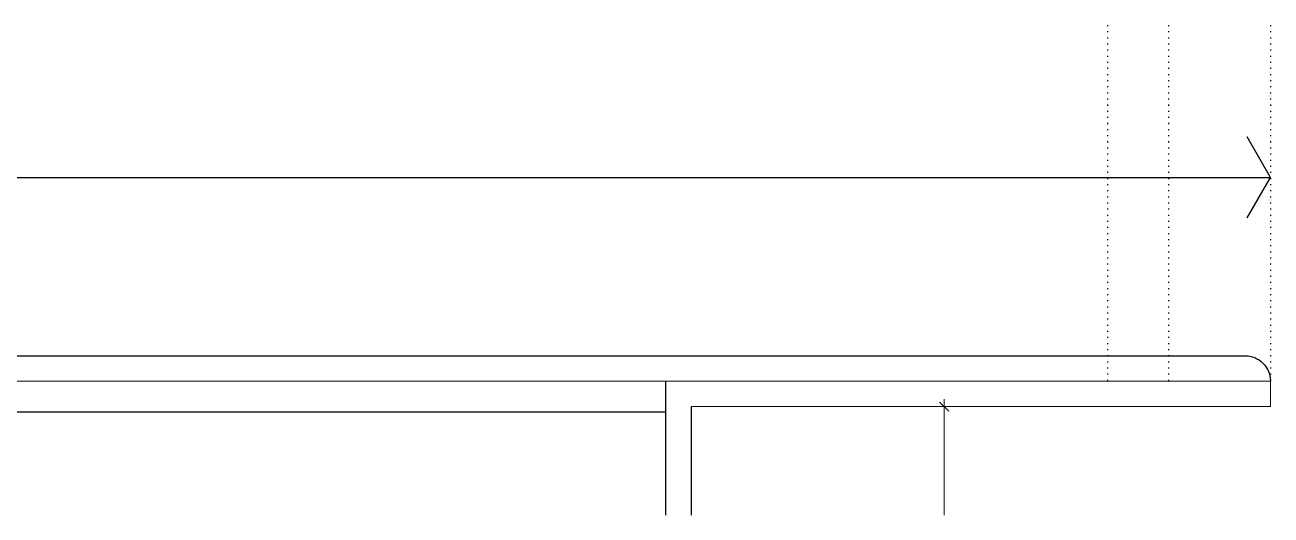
# Model space of a CAD drawing. Header units: millimetres. Extents: x 0 to 594, y 0 to 420.
# Drawn here: x 239.6 to 339, y 86.6 to 125.7 of the extents above; entities that cross this region are included whole.
import ezdxf

# ---------------------------------------------------------------- set-up
doc = ezdxf.new("R2010")
doc.units = ezdxf.units.MM
doc.header["$LTSCALE"] = 8
for name, color, linetype in [('PDF_CTU', 7, 'Continuous'), ('PDF_Koty delkove', 7, 'Continuous'), ('PDF_Obrubniky', 7, 'Continuous'), ('PDF_Rampy', 7, 'Continuous')]:
    doc.layers.add(name, color=color, linetype=linetype)

msp = doc.modelspace()

# ---------------------------------------------------------------- linework, layer by layer
at = {"layer": 'PDF_CTU', "lineweight": 25}
msp.add_lwpolyline([(290.677, 94.765), (142.227, 94.765, -0.364475), (89.894, 143.518)], format="xyb", dxfattribs=at)
for points in [[(290.677, 97.238), (290.677, 86.558)], [(292.708, 95.206), (292.708, 86.558)]]:
    msp.add_lwpolyline(points, dxfattribs=at)
at = {"layer": 'PDF_Koty delkove', "lineweight": 18}
for points in [[(312.526, 95.572), (313.258, 94.841)], [(312.892, 86.558), (312.892, 95.206), (312.892, 95.816)], [(312.283, 95.206), (312.892, 95.206), (313.501, 95.206)]]:
    msp.add_lwpolyline(points, dxfattribs=at)
at = {"layer": 'PDF_Obrubniky', "lineweight": 18}
msp.add_lwpolyline([(92.021, 152.904), (92.021, 150.269, 0.409637), (144.229, 97.238), (338.907, 97.238), (338.907, 95.206), (292.708, 95.206)], format="xyb", dxfattribs=at)
at = {"layer": 'PDF_Rampy', "lineweight": 25}
msp.add_lwpolyline([(94.121, 152.904, 0.414214), (142.424, 99.331, 0.016918), (145.873, 99.27), (336.875, 99.27, -0.414219), (338.907, 97.238)], format="xyb", dxfattribs=at)
for points in [[(325.905, 125.632), (325.905, 125.55)], [(330.78, 125.632), (330.78, 125.55)], [(338.907, 125.632), (338.907, 125.55)], [(325.905, 125.144), (325.905, 125.063)], [(325.905, 124.657), (325.905, 124.575)], [(330.78, 125.144), (330.78, 125.063)], [(330.78, 124.657), (330.78, 124.575)], [(338.907, 125.144), (338.907, 125.063)], [(338.907, 124.657), (338.907, 124.575)], [(325.905, 124.169), (325.905, 124.088)], [(325.905, 123.681), (325.905, 123.6)], [(330.78, 124.169), (330.78, 124.088)], [(330.78, 123.681), (330.78, 123.6)], [(338.907, 124.169), (338.907, 124.088)], [(338.907, 123.681), (338.907, 123.6)], [(325.905, 123.194), (325.905, 123.113)], [(325.905, 122.706), (325.905, 122.625)], [(330.78, 123.194), (330.78, 123.113)], [(330.78, 122.706), (330.78, 122.625)], [(338.907, 123.194), (338.907, 123.113)], [(338.907, 122.706), (338.907, 122.625)], [(325.905, 122.219), (325.905, 122.137)], [(325.905, 121.731), (325.905, 121.65)], [(325.905, 121.243), (325.905, 121.162)], [(330.78, 122.219), (330.78, 122.137)], [(330.78, 121.731), (330.78, 121.65)], [(330.78, 121.243), (330.78, 121.162)], [(338.907, 122.219), (338.907, 122.137)], [(338.907, 121.731), (338.907, 121.65)], [(338.907, 121.243), (338.907, 121.162)], [(325.905, 120.756), (325.905, 120.675)], [(325.905, 120.268), (325.905, 120.187)], [(330.78, 120.756), (330.78, 120.675)], [(330.78, 120.268), (330.78, 120.187)], [(338.907, 120.756), (338.907, 120.675)], [(338.907, 120.268), (338.907, 120.187)], [(325.905, 119.781), (325.905, 119.699)], [(325.905, 119.293), (325.905, 119.212)], [(330.78, 119.781), (330.78, 119.699)], [(330.78, 119.293), (330.78, 119.212)], [(338.907, 119.781), (338.907, 119.699)], [(338.907, 119.293), (338.907, 119.212)], [(325.905, 118.806), (325.905, 118.724)], [(325.905, 118.318), (325.905, 118.237)], [(330.78, 118.806), (330.78, 118.724)], [(330.78, 118.318), (330.78, 118.237)], [(338.907, 118.806), (338.907, 118.724)], [(338.907, 118.318), (338.907, 118.237)], [(325.905, 117.83), (325.905, 117.749)], [(325.905, 117.343), (325.905, 117.262)], [(330.78, 117.83), (330.78, 117.749)], [(330.78, 117.343), (330.78, 117.262)], [(338.907, 117.83), (338.907, 117.749)], [(338.907, 117.343), (338.907, 117.262)], [(325.905, 116.855), (325.905, 116.774)], [(325.905, 116.368), (325.905, 116.286)], [(330.78, 116.855), (330.78, 116.774)], [(330.78, 116.368), (330.78, 116.286)], [(337.041, 110.26), (338.907, 113.491), (337.041, 116.722)], [(338.907, 116.855), (338.907, 116.774)], [(338.907, 116.368), (338.907, 116.286)], [(325.905, 115.88), (325.905, 115.799)], [(325.905, 115.392), (325.905, 115.311)], [(330.78, 115.88), (330.78, 115.799)], [(330.78, 115.392), (330.78, 115.311)], [(338.907, 115.88), (338.907, 115.799)], [(338.907, 115.392), (338.907, 115.311)], [(325.905, 114.905), (325.905, 114.824)], [(325.905, 114.417), (325.905, 114.336)], [(330.78, 114.905), (330.78, 114.824)], [(330.78, 114.417), (330.78, 114.336)], [(338.907, 114.905), (338.907, 114.824)], [(338.907, 114.417), (338.907, 114.336)], [(152.047, 113.491), (338.907, 113.491)], [(325.905, 113.93), (325.905, 113.848)], [(325.905, 113.442), (325.905, 113.361)], [(330.78, 113.93), (330.78, 113.848)], [(330.78, 113.442), (330.78, 113.361)], [(338.907, 113.93), (338.907, 113.848)], [(338.907, 113.442), (338.907, 113.361)], [(325.905, 112.955), (325.905, 112.873)], [(325.905, 112.467), (325.905, 112.386)], [(330.78, 112.955), (330.78, 112.873)], [(330.78, 112.467), (330.78, 112.386)], [(338.907, 112.955), (338.907, 112.873)], [(338.907, 112.467), (338.907, 112.386)], [(325.905, 111.979), (325.905, 111.898)], [(325.905, 111.492), (325.905, 111.411)], [(330.78, 111.979), (330.78, 111.898)], [(330.78, 111.492), (330.78, 111.411)], [(338.907, 111.979), (338.907, 111.898)], [(338.907, 111.492), (338.907, 111.411)], [(325.905, 111.004), (325.905, 110.923)], [(325.905, 110.517), (325.905, 110.435)], [(330.78, 111.004), (330.78, 110.923)], [(330.78, 110.517), (330.78, 110.435)], [(338.907, 111.004), (338.907, 110.923)], [(338.907, 110.517), (338.907, 110.435)], [(325.905, 110.029), (325.905, 109.948)], [(325.905, 109.541), (325.905, 109.46)], [(330.78, 110.029), (330.78, 109.948)], [(330.78, 109.541), (330.78, 109.46)], [(338.907, 110.029), (338.907, 109.948)], [(338.907, 109.541), (338.907, 109.46)], [(325.905, 109.054), (325.905, 108.973)], [(325.905, 108.566), (325.905, 108.485)], [(330.78, 109.054), (330.78, 108.973)], [(330.78, 108.566), (330.78, 108.485)], [(338.907, 109.054), (338.907, 108.973)], [(338.907, 108.566), (338.907, 108.485)], [(325.905, 108.079), (325.905, 107.997)], [(325.905, 107.591), (325.905, 107.51)], [(330.78, 108.079), (330.78, 107.997)], [(330.78, 107.591), (330.78, 107.51)], [(338.907, 108.079), (338.907, 107.997)], [(338.907, 107.591), (338.907, 107.51)], [(325.905, 107.104), (325.905, 107.022)], [(325.905, 106.616), (325.905, 106.535)], [(330.78, 107.104), (330.78, 107.022)], [(330.78, 106.616), (330.78, 106.535)], [(338.907, 107.104), (338.907, 107.022)], [(338.907, 106.616), (338.907, 106.535)], [(325.905, 106.128), (325.905, 106.047)], [(325.905, 105.641), (325.905, 105.56)], [(330.78, 106.128), (330.78, 106.047)], [(330.78, 105.641), (330.78, 105.56)], [(338.907, 106.128), (338.907, 106.047)], [(338.907, 105.641), (338.907, 105.56)], [(325.905, 105.153), (325.905, 105.072)], [(325.905, 104.666), (325.905, 104.584)], [(330.78, 105.153), (330.78, 105.072)], [(330.78, 104.666), (330.78, 104.584)], [(338.907, 105.153), (338.907, 105.072)], [(338.907, 104.666), (338.907, 104.584)], [(325.905, 104.178), (325.905, 104.097)], [(325.905, 103.69), (325.905, 103.609)], [(330.78, 104.178), (330.78, 104.097)], [(330.78, 103.69), (330.78, 103.609)], [(338.907, 104.178), (338.907, 104.097)], [(338.907, 103.69), (338.907, 103.609)], [(325.905, 103.203), (325.905, 103.122)], [(325.905, 102.715), (325.905, 102.634)], [(330.78, 103.203), (330.78, 103.122)], [(330.78, 102.715), (330.78, 102.634)], [(338.907, 103.203), (338.907, 103.122)], [(338.907, 102.715), (338.907, 102.634)], [(325.905, 102.228), (325.905, 102.146)], [(325.905, 101.74), (325.905, 101.659)], [(330.78, 102.228), (330.78, 102.146)], [(330.78, 101.74), (330.78, 101.659)], [(338.907, 102.228), (338.907, 102.146)], [(338.907, 101.74), (338.907, 101.659)], [(325.905, 101.253), (325.905, 101.171)], [(325.905, 100.765), (325.905, 100.684)], [(330.78, 101.253), (330.78, 101.171)], [(330.78, 100.765), (330.78, 100.684)], [(338.907, 101.253), (338.907, 101.171)], [(338.907, 100.765), (338.907, 100.684)], [(325.905, 100.277), (325.905, 100.196)], [(325.905, 99.79), (325.905, 99.709)], [(330.78, 100.277), (330.78, 100.196)], [(330.78, 99.79), (330.78, 99.709)], [(338.907, 100.277), (338.907, 100.196)], [(338.907, 99.79), (338.907, 99.709)], [(325.905, 99.302), (325.905, 99.221)], [(325.905, 98.815), (325.905, 98.733)], [(330.78, 99.302), (330.78, 99.221)], [(330.78, 98.815), (330.78, 98.733)], [(338.907, 99.302), (338.907, 99.221)], [(338.907, 98.815), (338.907, 98.733)], [(325.905, 98.327), (325.905, 98.246)], [(325.905, 97.839), (325.905, 97.758)], [(330.78, 98.327), (330.78, 98.246)], [(330.78, 97.839), (330.78, 97.758)], [(338.907, 98.327), (338.907, 98.246)], [(338.907, 97.839), (338.907, 97.758)], [(325.905, 97.352), (325.905, 97.271)], [(330.78, 97.352), (330.78, 97.271)], [(338.907, 97.352), (338.907, 97.271)]]:
    msp.add_lwpolyline(points, dxfattribs=at)
at = {"layer": 'PDF_Rampy', "lineweight": 25, "transparency": 33554559}
for points in [[(325.905, 97.289), (325.955, 97.238), (325.854, 97.238), (325.905, 97.187)], [(330.78, 97.289), (330.831, 97.238), (330.73, 97.238), (330.78, 97.187)], [(338.907, 97.289), (338.958, 97.238), (338.856, 97.238), (338.907, 97.187)]]:
    msp.add_solid(points, dxfattribs=at)

doc.saveas('drawing.dxf')
